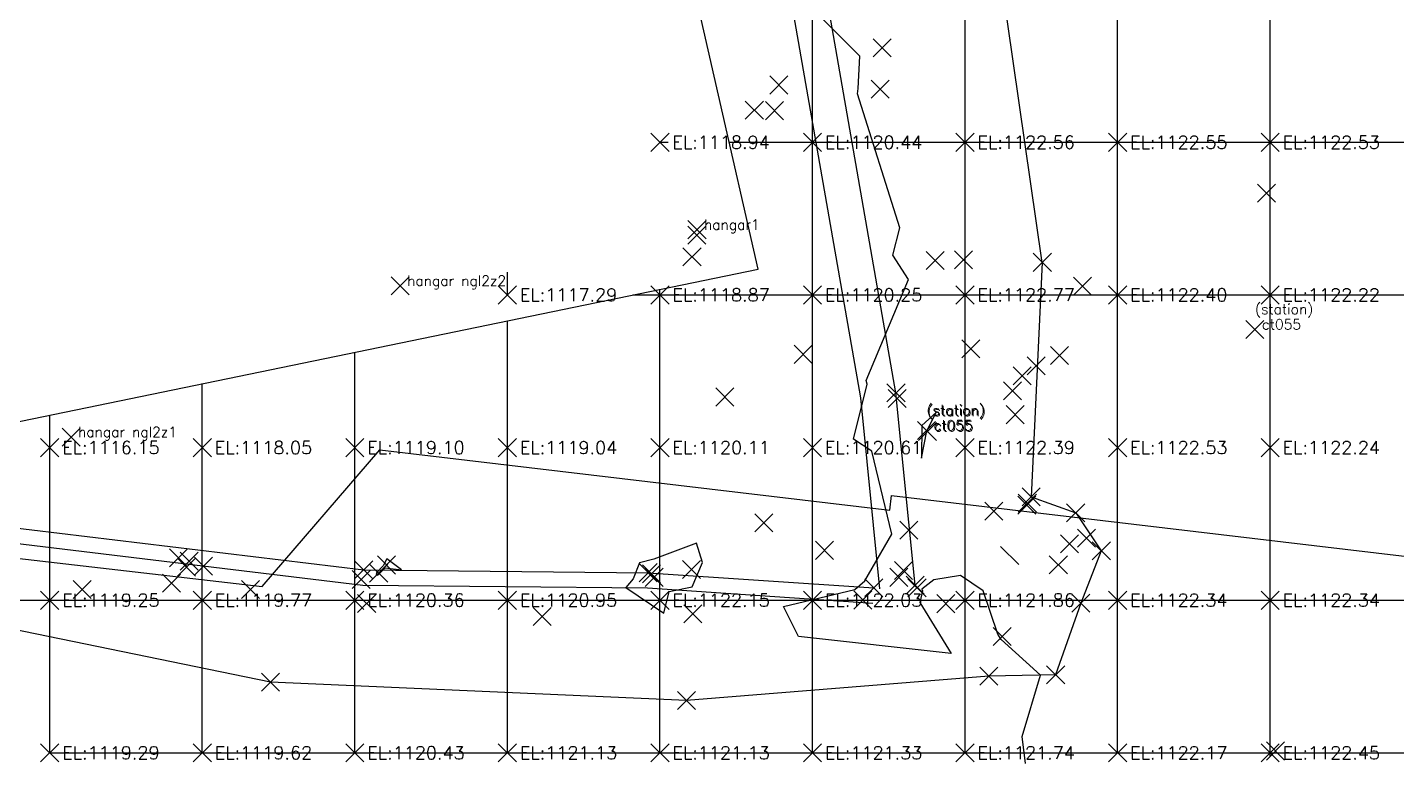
# Model space of a CAD drawing. Header units: metres. Extents: x -212 to 353850, y -37 to 356021.
# Drawn here: x 353760.73 to 353787.65, y 355915.84 to 355930.31 of the extents above; entities that cross this region are included whole.
import ezdxf

# ---------------------------------------------------------------- set-up
doc = ezdxf.new("R2010")
doc.units = ezdxf.units.M
for name, color, linetype in [('C-TOPO-MINR', 8, 'Continuous'), ('C-TOPO-TEXT', 7, 'Continuous'), ('Obs.ts.td2', 7, 'Continuous'), ('Obs.ts.td2_Mark', 7, 'Continuous'), ('Obs.ts.td2_point_desc_Mark', 7, 'Continuous'), ('Survey.td2', 7, 'Continuous'), ('V-NODE', 1, 'Continuous')]:
    doc.layers.add(name, color=color, linetype=linetype)
doc.styles.get("Standard").update_dxf_attribs({"font": 'simplex.shx'})

# ---------------------------------------------------------------- blocks, each defined once
blk = doc.blocks.new('*U1')
at = {"color": 0, "linetype": 'ByBlock', "lineweight": -2, "transparency": 16777216}
for p, q in [((-0.71, -0.71), (0.71, 0.71)), ((-0.71, 0.71), (0.71, -0.71))]:
    blk.add_line(p, q, dxfattribs=at)
blk = doc.blocks.new('*U56', base_point=(353765.5041, 355917.4372, 1119.7472))
at = {"layer": 'V-NODE', "lineweight": -2, "xscale": 0.25, "yscale": 0.25, "zscale": 0.25}
blk.add_blockref('*U1', (353765.5041, 355917.4372, 1119.7472), dxfattribs=at)
blk = doc.blocks.new('*U57', base_point=(353773.6878, 355917.0805, 1120.9524))
at = {"layer": 'V-NODE', "lineweight": -2, "xscale": 0.25, "yscale": 0.25, "zscale": 0.25}
blk.add_blockref('*U1', (353773.6878, 355917.0805, 1120.9524), dxfattribs=at)
blk = doc.blocks.new('*U58', base_point=(353779.632, 355917.5531, 1121.7435))
at = {"layer": 'V-NODE', "lineweight": -2, "xscale": 0.25, "yscale": 0.25, "zscale": 0.25}
blk.add_blockref('*U1', (353779.632, 355917.5531, 1121.7435), dxfattribs=at)
blk = doc.blocks.new('*U59', base_point=(353780.9467, 355917.5827, 1122.0747))
at = {"layer": 'V-NODE', "lineweight": -2, "xscale": 0.25, "yscale": 0.25, "zscale": 0.25}
blk.add_blockref('*U1', (353780.9467, 355917.5827, 1122.0747), dxfattribs=at)
blk = doc.blocks.new('*U60', base_point=(353781.4439, 355918.9885, 1122.2679))
at = {"layer": 'V-NODE', "lineweight": -2, "xscale": 0.25, "yscale": 0.25, "zscale": 0.25}
blk.add_blockref('*U1', (353781.4439, 355918.9885, 1122.2679), dxfattribs=at)
blk = doc.blocks.new('*U61', base_point=(353781.5522, 355920.2659, 1122.3653))
at = {"layer": 'V-NODE', "lineweight": -2, "xscale": 0.25, "yscale": 0.25, "zscale": 0.25}
blk.add_blockref('*U1', (353781.5522, 355920.2659, 1122.3653), dxfattribs=at)
blk = doc.blocks.new('*U62', base_point=(353780.4647, 355921.0818, 1122.4394))
at = {"layer": 'V-NODE', "lineweight": -2, "xscale": 0.25, "yscale": 0.25, "zscale": 0.25}
blk.add_blockref('*U1', (353780.4647, 355921.0818, 1122.4394), dxfattribs=at)
blk = doc.blocks.new('*U63', base_point=(353780.1527, 355922.6954, 1122.5415))
at = {"layer": 'V-NODE', "lineweight": -2, "xscale": 0.25, "yscale": 0.25, "zscale": 0.25}
blk.add_blockref('*U1', (353780.1527, 355922.6954, 1122.5415), dxfattribs=at)
blk = doc.blocks.new('*U64', base_point=(353780.5621, 355923.6564, 1122.562))
at = {"layer": 'V-NODE', "lineweight": -2, "xscale": 0.25, "yscale": 0.25, "zscale": 0.25}
blk.add_blockref('*U1', (353780.5621, 355923.6564, 1122.562), dxfattribs=at)
blk = doc.blocks.new('*U65', base_point=(353780.6854, 355925.6878, 1122.5776))
at = {"layer": 'V-NODE', "lineweight": -2, "xscale": 0.25, "yscale": 0.25, "zscale": 0.25}
blk.add_blockref('*U1', (353780.6854, 355925.6878, 1122.5776), dxfattribs=at)
blk = doc.blocks.new('*U313', base_point=(353777.9559, 355919.6337, 1123.2185))
at = {"layer": 'V-NODE', "lineweight": -2, "xscale": 0.25, "yscale": 0.25, "zscale": 0.25}
blk.add_blockref('*U1', (353777.9559, 355919.6337, 1123.2185), dxfattribs=at)
blk = doc.blocks.new('*U314', base_point=(353777.8618, 355919.4981, 1123.2618))
at = {"layer": 'V-NODE', "lineweight": -2, "xscale": 0.25, "yscale": 0.25, "zscale": 0.25}
blk.add_blockref('*U1', (353777.8618, 355919.4981, 1123.2618), dxfattribs=at)
blk = doc.blocks.new('*U315', base_point=(353777.8313, 355923.0135, 1123.2002))
at = {"layer": 'V-NODE', "lineweight": -2, "xscale": 0.25, "yscale": 0.25, "zscale": 0.25}
blk.add_blockref('*U1', (353777.8313, 355923.0135, 1123.2002), dxfattribs=at)
blk = doc.blocks.new('*U316', base_point=(353777.8073, 355923.1223, 1123.1971))
at = {"layer": 'V-NODE', "lineweight": -2, "xscale": 0.25, "yscale": 0.25, "zscale": 0.25}
blk.add_blockref('*U1', (353777.8073, 355923.1223, 1123.1971), dxfattribs=at)
blk = doc.blocks.new('*U541', base_point=(353778.0583, 355920.4239, 1122.5678))
at = {"layer": 'V-NODE', "lineweight": -2, "xscale": 0.25, "yscale": 0.25, "zscale": 0.25}
blk.add_blockref('*U1', (353778.0583, 355920.4239, 1122.5678), dxfattribs=at)
blk = doc.blocks.new('*U542', base_point=(353779.7303, 355920.7981, 1122.6275))
at = {"layer": 'V-NODE', "lineweight": -2, "xscale": 0.25, "yscale": 0.25, "zscale": 0.25}
blk.add_blockref('*U1', (353779.7303, 355920.7981, 1122.6275), dxfattribs=at)
blk = doc.blocks.new('*U543', base_point=(353780.3785, 355920.9141, 1122.5894))
at = {"layer": 'V-NODE', "lineweight": -2, "xscale": 0.25, "yscale": 0.25, "zscale": 0.25}
blk.add_blockref('*U1', (353780.3785, 355920.9141, 1122.5894), dxfattribs=at)
blk = doc.blocks.new('*U544', base_point=(353780.3898, 355920.9561, 1122.5884))
at = {"layer": 'V-NODE', "lineweight": -2, "xscale": 0.25, "yscale": 0.25, "zscale": 0.25}
blk.add_blockref('*U1', (353780.3898, 355920.9561, 1122.5884), dxfattribs=at)
blk = doc.blocks.new('*U545', base_point=(353781.3411, 355920.763, 1122.6444))
at = {"layer": 'V-NODE', "lineweight": -2, "xscale": 0.25, "yscale": 0.25, "zscale": 0.25}
blk.add_blockref('*U1', (353781.3411, 355920.763, 1122.6444), dxfattribs=at)
blk = doc.blocks.new('*U546', base_point=(353781.2183, 355920.1557, 1122.6043))
at = {"layer": 'V-NODE', "lineweight": -2, "xscale": 0.25, "yscale": 0.25, "zscale": 0.25}
blk.add_blockref('*U1', (353781.2183, 355920.1557, 1122.6043), dxfattribs=at)
blk = doc.blocks.new('*U547', base_point=(353781.0004, 355919.7414, 1122.5539))
at = {"layer": 'V-NODE', "lineweight": -2, "xscale": 0.25, "yscale": 0.25, "zscale": 0.25}
blk.add_blockref('*U1', (353781.0004, 355919.7414, 1122.5539), dxfattribs=at)
blk = doc.blocks.new('*U548', base_point=(353778.2201, 355919.293, 1122.0655))
at = {"layer": 'V-NODE', "lineweight": -2, "xscale": 0.25, "yscale": 0.25, "zscale": 0.25}
blk.add_blockref('*U1', (353778.2201, 355919.293, 1122.0655), dxfattribs=at)
blk = doc.blocks.new('*U549', base_point=(353778.1839, 355919.3443, 1122.0776))
at = {"layer": 'V-NODE', "lineweight": -2, "xscale": 0.25, "yscale": 0.25, "zscale": 0.25}
blk.add_blockref('*U1', (353778.1839, 355919.3443, 1122.0776), dxfattribs=at)
blk = doc.blocks.new('*U550', base_point=(353780.0983, 355923.1653, 1122.6945))
at = {"layer": 'V-NODE', "lineweight": -2, "xscale": 0.25, "yscale": 0.25, "zscale": 0.25}
blk.add_blockref('*U1', (353780.0983, 355923.1653, 1122.6945), dxfattribs=at)
blk = doc.blocks.new('*U551', base_point=(353780.2878, 355923.4599, 1122.7198))
at = {"layer": 'V-NODE', "lineweight": -2, "xscale": 0.25, "yscale": 0.25, "zscale": 0.25}
blk.add_blockref('*U1', (353780.2878, 355923.4599, 1122.7198), dxfattribs=at)
blk = doc.blocks.new('*U552', base_point=(353781.0209, 355923.8576, 1122.7099))
at = {"layer": 'V-NODE', "lineweight": -2, "xscale": 0.25, "yscale": 0.25, "zscale": 0.25}
blk.add_blockref('*U1', (353781.0209, 355923.8576, 1122.7099), dxfattribs=at)
blk = doc.blocks.new('*U553', base_point=(353779.2795, 355923.9883, 1122.7727))
at = {"layer": 'V-NODE', "lineweight": -2, "xscale": 0.25, "yscale": 0.25, "zscale": 0.25}
blk.add_blockref('*U1', (353779.2795, 355923.9883, 1122.7727), dxfattribs=at)
blk = doc.blocks.new('*U602', base_point=(353785.2683, 355916.085, 1122.4589))
at = {"layer": 'V-NODE', "lineweight": -2, "xscale": 0.25, "yscale": 0.25, "zscale": 0.25}
blk.add_blockref('*U1', (353785.2683, 355916.085, 1122.4589), dxfattribs=at)
blk = doc.blocks.new('*U603', base_point=(353781.8447, 355920.0182, 1122.3735))
at = {"layer": 'V-NODE', "lineweight": -2, "xscale": 0.25, "yscale": 0.25, "zscale": 0.25}
blk.add_blockref('*U1', (353781.8447, 355920.0182, 1122.3735), dxfattribs=at)
blk = doc.blocks.new('*U604', base_point=(353781.4771, 355925.2184, 1122.469))
at = {"layer": 'V-NODE', "lineweight": -2, "xscale": 0.25, "yscale": 0.25, "zscale": 0.25}
blk.add_blockref('*U1', (353781.4771, 355925.2184, 1122.469), dxfattribs=at)
blk = doc.blocks.new('*U605', base_point=(353785.0906, 355927.0466, 1122.5605))
at = {"layer": 'V-NODE', "lineweight": -2, "xscale": 0.25, "yscale": 0.25, "zscale": 0.25}
blk.add_blockref('*U1', (353785.0906, 355927.0466, 1122.5605), dxfattribs=at)
blk = doc.blocks.new('*U678', base_point=(353775.2099, 355920.5671, 1119.5297))
at = {"layer": 'V-NODE', "lineweight": -2, "xscale": 0.25, "yscale": 0.25, "zscale": 0.25}
blk.add_blockref('*U1', (353775.2099, 355920.5671, 1119.5297), dxfattribs=at)
blk = doc.blocks.new('*U679', base_point=(353776.4037, 355920.0292, 1119.7471))
at = {"layer": 'V-NODE', "lineweight": -2, "xscale": 0.25, "yscale": 0.25, "zscale": 0.25}
blk.add_blockref('*U1', (353776.4037, 355920.0292, 1119.7471), dxfattribs=at)
blk = doc.blocks.new('*U680', base_point=(353774.4433, 355923.0419, 1119.5229))
at = {"layer": 'V-NODE', "lineweight": -2, "xscale": 0.25, "yscale": 0.25, "zscale": 0.25}
blk.add_blockref('*U1', (353774.4433, 355923.0419, 1119.5229), dxfattribs=at)
blk = doc.blocks.new('*U681', base_point=(353775.9838, 355923.88, 1119.4607))
at = {"layer": 'V-NODE', "lineweight": -2, "xscale": 0.25, "yscale": 0.25, "zscale": 0.25}
blk.add_blockref('*U1', (353775.9838, 355923.88, 1119.4607), dxfattribs=at)
blk = doc.blocks.new('*U682', base_point=(353773.8908, 355926.2202, 1119.1879))
at = {"layer": 'V-NODE', "lineweight": -2, "xscale": 0.25, "yscale": 0.25, "zscale": 0.25}
blk.add_blockref('*U1', (353773.8908, 355926.2202, 1119.1879), dxfattribs=at)
blk = doc.blocks.new('*U683', base_point=(353773.7958, 355925.7951, 1119.2133))
at = {"layer": 'V-NODE', "lineweight": -2, "xscale": 0.25, "yscale": 0.25, "zscale": 0.25}
blk.add_blockref('*U1', (353773.7958, 355925.7951, 1119.2133), dxfattribs=at)
blk = doc.blocks.new('*U692', base_point=(353775.0214, 355928.6782, 1119.0376))
at = {"layer": 'V-NODE', "lineweight": -2, "xscale": 0.25, "yscale": 0.25, "zscale": 0.25}
blk.add_blockref('*U1', (353775.0214, 355928.6782, 1119.0376), dxfattribs=at)
blk = doc.blocks.new('*U693', base_point=(353775.5061, 355929.1727, 1119.7393))
at = {"layer": 'V-NODE', "lineweight": -2, "xscale": 0.25, "yscale": 0.25, "zscale": 0.25}
blk.add_blockref('*U1', (353775.5061, 355929.1727, 1119.7393), dxfattribs=at)
blk = doc.blocks.new('*U694', base_point=(353775.4193, 355928.6694, 1119.7121))
at = {"layer": 'V-NODE', "lineweight": -2, "xscale": 0.25, "yscale": 0.25, "zscale": 0.25}
blk.add_blockref('*U1', (353775.4193, 355928.6694, 1119.7121), dxfattribs=at)
blk = doc.blocks.new('*U858', base_point=(353777.5363, 355929.9021, 1122.6292))
at = {"layer": 'V-NODE', "lineweight": -2, "xscale": 0.25, "yscale": 0.25, "zscale": 0.25}
blk.add_blockref('*U1', (353777.5363, 355929.9021, 1122.6292), dxfattribs=at)
blk = doc.blocks.new('*U859', base_point=(353777.4952, 355929.0895, 1122.6241))
at = {"layer": 'V-NODE', "lineweight": -2, "xscale": 0.25, "yscale": 0.25, "zscale": 0.25}
blk.add_blockref('*U1', (353777.4952, 355929.0895, 1122.6241), dxfattribs=at)
blk = doc.blocks.new('*U860', base_point=(353779.1372, 355925.7345, 1122.7755))
at = {"layer": 'V-NODE', "lineweight": -2, "xscale": 0.25, "yscale": 0.25, "zscale": 0.25}
blk.add_blockref('*U1', (353779.1372, 355925.7345, 1122.7755), dxfattribs=at)
blk = doc.blocks.new('*U861', base_point=(353778.5795, 355925.7227, 1122.6431))
at = {"layer": 'V-NODE', "lineweight": -2, "xscale": 0.25, "yscale": 0.25, "zscale": 0.25}
blk.add_blockref('*U1', (353778.5795, 355925.7227, 1122.6431), dxfattribs=at)
blk = doc.blocks.new('*U862', base_point=(353777.1566, 355919.0517, 1122.6029))
at = {"layer": 'V-NODE', "lineweight": -2, "xscale": 0.25, "yscale": 0.25, "zscale": 0.25}
blk.add_blockref('*U1', (353777.1566, 355919.0517, 1122.6029), dxfattribs=at)
blk = doc.blocks.new('*U863', base_point=(353777.3692, 355919.2916, 1122.5065))
at = {"layer": 'V-NODE', "lineweight": -2, "xscale": 0.25, "yscale": 0.25, "zscale": 0.25}
blk.add_blockref('*U1', (353777.3692, 355919.2916, 1122.5065), dxfattribs=at)
blk = doc.blocks.new('*U864', base_point=(353773.7839, 355919.6513, 1122.4482))
at = {"layer": 'V-NODE', "lineweight": -2, "xscale": 0.25, "yscale": 0.25, "zscale": 0.25}
blk.add_blockref('*U1', (353773.7839, 355919.6513, 1122.4482), dxfattribs=at)
blk = doc.blocks.new('*U865', base_point=(353772.9986, 355919.5674, 1122.4175))
at = {"layer": 'V-NODE', "lineweight": -2, "xscale": 0.25, "yscale": 0.25, "zscale": 0.25}
blk.add_blockref('*U1', (353772.9986, 355919.5674, 1122.4175), dxfattribs=at)
blk = doc.blocks.new('*U866', base_point=(353773.0543, 355919.4981, 1122.4318))
at = {"layer": 'V-NODE', "lineweight": -2, "xscale": 0.25, "yscale": 0.25, "zscale": 0.25}
blk.add_blockref('*U1', (353773.0543, 355919.4981, 1122.4318), dxfattribs=at)
blk = doc.blocks.new('*U867', base_point=(353772.9311, 355919.589, 1122.206))
at = {"layer": 'V-NODE', "lineweight": -2, "xscale": 0.25, "yscale": 0.25, "zscale": 0.25}
blk.add_blockref('*U1', (353772.9311, 355919.589, 1122.206), dxfattribs=at)
blk = doc.blocks.new('*U868', base_point=(353767.7892, 355919.74, 1122.1324))
at = {"layer": 'V-NODE', "lineweight": -2, "xscale": 0.25, "yscale": 0.25, "zscale": 0.25}
blk.add_blockref('*U1', (353767.7892, 355919.74, 1122.1324), dxfattribs=at)
blk = doc.blocks.new('*U869', base_point=(353767.6339, 355919.5804, 1122.1137))
at = {"layer": 'V-NODE', "lineweight": -2, "xscale": 0.25, "yscale": 0.25, "zscale": 0.25}
blk.add_blockref('*U1', (353767.6339, 355919.5804, 1122.1137), dxfattribs=at)
blk = doc.blocks.new('*U870', base_point=(353767.2925, 355919.4535, 1121.3081))
at = {"layer": 'V-NODE', "lineweight": -2, "xscale": 0.25, "yscale": 0.25, "zscale": 0.25}
blk.add_blockref('*U1', (353767.2925, 355919.4535, 1121.3081), dxfattribs=at)
blk = doc.blocks.new('*U871', base_point=(353767.3391, 355919.6465, 1121.2695))
at = {"layer": 'V-NODE', "lineweight": -2, "xscale": 0.25, "yscale": 0.25, "zscale": 0.25}
blk.add_blockref('*U1', (353767.3391, 355919.6465, 1121.2695), dxfattribs=at)
blk = doc.blocks.new('*U872', base_point=(353764.1895, 355919.7151, 1121.3137))
at = {"layer": 'V-NODE', "lineweight": -2, "xscale": 0.25, "yscale": 0.25, "zscale": 0.25}
blk.add_blockref('*U1', (353764.1895, 355919.7151, 1121.3137), dxfattribs=at)
blk = doc.blocks.new('*U873', base_point=(353763.8559, 355919.697, 1121.341))
at = {"layer": 'V-NODE', "lineweight": -2, "xscale": 0.25, "yscale": 0.25, "zscale": 0.25}
blk.add_blockref('*U1', (353763.8559, 355919.697, 1121.341), dxfattribs=at)
blk = doc.blocks.new('*U874', base_point=(353763.9046, 355919.8149, 1121.2753))
at = {"layer": 'V-NODE', "lineweight": -2, "xscale": 0.25, "yscale": 0.25, "zscale": 0.25}
blk.add_blockref('*U1', (353763.9046, 355919.8149, 1121.2753), dxfattribs=at)
blk = doc.blocks.new('*U875', base_point=(353763.6951, 355919.8825, 1120.7856))
at = {"layer": 'V-NODE', "lineweight": -2, "xscale": 0.25, "yscale": 0.25, "zscale": 0.25}
blk.add_blockref('*U1', (353763.6951, 355919.8825, 1120.7856), dxfattribs=at)
blk = doc.blocks.new('*U905', base_point=(353761.8043, 355919.2579, 1119.3407))
at = {"layer": 'V-NODE', "lineweight": -2, "xscale": 0.25, "yscale": 0.25, "zscale": 0.25}
blk.add_blockref('*U1', (353761.8043, 355919.2579, 1119.3407), dxfattribs=at)
blk = doc.blocks.new('*U906', base_point=(353763.5567, 355919.3826, 1119.7314))
at = {"layer": 'V-NODE', "lineweight": -2, "xscale": 0.25, "yscale": 0.25, "zscale": 0.25}
blk.add_blockref('*U1', (353763.5567, 355919.3826, 1119.7314), dxfattribs=at)
blk = doc.blocks.new('*U907', base_point=(353765.1155, 355919.2607, 1119.9399))
at = {"layer": 'V-NODE', "lineweight": -2, "xscale": 0.25, "yscale": 0.25, "zscale": 0.25}
blk.add_blockref('*U1', (353765.1155, 355919.2607, 1119.9399), dxfattribs=at)
blk = doc.blocks.new('*U908', base_point=(353767.3978, 355918.9837, 1120.3199))
at = {"layer": 'V-NODE', "lineweight": -2, "xscale": 0.25, "yscale": 0.25, "zscale": 0.25}
blk.add_blockref('*U1', (353767.3978, 355918.9837, 1120.3199), dxfattribs=at)
blk = doc.blocks.new('*U909', base_point=(353770.8499, 355918.7262, 1120.7394))
at = {"layer": 'V-NODE', "lineweight": -2, "xscale": 0.25, "yscale": 0.25, "zscale": 0.25}
blk.add_blockref('*U1', (353770.8499, 355918.7262, 1120.7394), dxfattribs=at)
blk = doc.blocks.new('*U910', base_point=(353773.8136, 355918.7796, 1121.3105))
at = {"layer": 'V-NODE', "lineweight": -2, "xscale": 0.25, "yscale": 0.25, "zscale": 0.25}
blk.add_blockref('*U1', (353773.8136, 355918.7796, 1121.3105), dxfattribs=at)
blk = doc.blocks.new('*U911', base_point=(353778.7856, 355918.981, 1121.7257))
at = {"layer": 'V-NODE', "lineweight": -2, "xscale": 0.25, "yscale": 0.25, "zscale": 0.25}
blk.add_blockref('*U1', (353778.7856, 355918.981, 1121.7257), dxfattribs=at)
blk = doc.blocks.new('*U912', base_point=(353779.8933, 355918.3361, 1122.0214))
at = {"layer": 'V-NODE', "lineweight": -2, "xscale": 0.25, "yscale": 0.25, "zscale": 0.25}
blk.add_blockref('*U1', (353779.8933, 355918.3361, 1122.0214), dxfattribs=at)
blk = doc.blocks.new('*U913', base_point=(353784.8658, 355924.3689, 1122.13))
at = {"layer": 'V-NODE', "lineweight": -2, "xscale": 0.25, "yscale": 0.25, "zscale": 0.25}
blk.add_blockref('*U1', (353784.8658, 355924.3689, 1122.13), dxfattribs=at)
blk = doc.blocks.new('*U981', base_point=(353778.4065, 355922.3852, 1121.78))
at = {"layer": 'V-NODE', "lineweight": -2, "xscale": 0.25, "yscale": 0.25, "zscale": 0.25}
blk.add_blockref('*U1', (353778.4065, 355922.3852, 1121.78), dxfattribs=at)
blk = doc.blocks.new('*U985', base_point=(353778.4263, 355922.3652, 1122.197))
at = {"layer": 'V-NODE', "lineweight": -2, "xscale": 0.25, "yscale": 0.25, "zscale": 0.25}
blk.add_blockref('*U1', (353778.4263, 355922.3652, 1122.197), dxfattribs=at)
blk = doc.blocks.new('*U988', base_point=(353773.8939, 355926.3303, 1119.0407))
at = {"layer": 'V-NODE', "lineweight": -2, "xscale": 0.25, "yscale": 0.25, "zscale": 0.25}
blk.add_blockref('*U1', (353773.8939, 355926.3303, 1119.0407), dxfattribs=at)
blk = doc.blocks.new('*U994', base_point=(353761.5839, 355922.2545, 1115.7459))
at = {"layer": 'V-NODE', "lineweight": -2, "xscale": 0.25, "yscale": 0.25, "zscale": 0.25}
blk.add_blockref('*U1', (353761.5839, 355922.2545, 1115.7459), dxfattribs=at)
blk = doc.blocks.new('*U995', base_point=(353768.0574, 355925.2273, 1116.183))
at = {"layer": 'V-NODE', "lineweight": -2, "xscale": 0.25, "yscale": 0.25, "zscale": 0.25}
blk.add_blockref('*U1', (353768.0574, 355925.2273, 1116.183), dxfattribs=at)

msp = doc.modelspace()

# ---------------------------------------------------------------- linework, layer by layer
at = {"color": 7, "true_color": 0xffffff}
for p, q in [((353776.166, 355916.049, 1117.654), (353776.166, 355982.419, 1121.793)), ((353779.166, 355916.049, 1117.654), (353779.166, 355982.064, 1121.771)), ((353782.166, 355916.049, 1117.654), (353782.166, 355981.603, 1121.742)), ((353785.166, 355915.982, 1117.65), (353785.166, 355981.243, 1121.72)), ((353773.166, 355928.049, 1117.927), (353773.324, 355928.049, 1117.974)), ((353774.528, 355928.049, 1118.335), (353814.501, 355928.049, 1130.324)), ((353770.166, 355925.049, 1118.215), (353770.166, 355925.494, 1118.243)), ((353772.631, 355925.049, 1117.766), (353814.513, 355925.049, 1130.328)), ((353773.166, 355916.049, 1117.654), (353773.166, 355925.159, 1118.222)), ((353770.166, 355916.049, 1117.654), (353770.166, 355924.541, 1118.184)), ((353767.166, 355916.049, 1117.654), (353767.166, 355923.923, 1118.145)), ((353764.166, 355916.049, 1117.654), (353764.166, 355923.304, 1118.106)), ((353761.166, 355916.049, 1117.654), (353761.166, 355922.686, 1118.068)), ((353752.166, 355919.049, 1111.628), (353806.324, 355919.049, 1127.872)), ((353752.166, 355919.049, 1111.628), (353806.324, 355919.049, 1127.872)), ((353752.166, 355919.049, 1111.628), (353806.324, 355919.049, 1127.872)), ((353761.166, 355916.049, 1117.654), (353806.324, 355916.049, 1117.654))]:
    msp.add_line(p, q, dxfattribs=at)
at = {"color": 5, "elevation": 1116.095}
msp.add_lwpolyline([(353764.106, 355974.828), (353741.865, 355970.067), (353744.172, 355959.216), (353746.735, 355947.652), (353753.149, 355921.034), (353775.096, 355925.557), (353767.586, 355958.493)], close=True, dxfattribs=at)
at = {"color": 2, "elevation": 1122.078}
for points in [[(353777.487, 355919.275), (353777.113, 355923.027), (353774.095, 355940.296), (353772.309, 355954.052), (353771.77, 355959.191), (353771.599, 355960.178), (353769.715, 355962.007), (353768.952, 355964.998), (353767.968, 355967.871)], [(353778.184, 355919.344), (353777.807, 355923.122), (353774.787, 355940.402), (353773.004, 355954.133), (353772.464, 355959.287), (353772.25, 355960.521), (353770.344, 355962.372), (353769.624, 355965.199), (353768.63, 355968.098)]]:
    msp.add_lwpolyline(points, dxfattribs=at)
at = {"color": 3, "elevation": 1122.578}
for points in [[(353780.685, 355925.688), (353779.323, 355935.107), (353777.669, 355945.779), (353776.526, 355953.723), (353779.101, 355954.418)], [(353780.685, 355925.688), (353780.465, 355921.082), (353781.341, 355920.763), (353781.845, 355920.018), (353781.444, 355918.988), (353780.947, 355917.583), (353779.632, 355917.553), (353773.688, 355917.08), (353765.504, 355917.437), (353755.544, 355919.483)]]:
    msp.add_lwpolyline(points, dxfattribs=at)
at = {"color": 2}
msp.add_lwpolyline([(353753.642, 355920.664), (353765.343, 355919.318), (353767.655, 355922.004), (353777.685, 355920.817), (353777.719, 355921.106), (353790.186, 355919.631), (353790.621, 355921.853), (353791.119, 355926.071), (353793.502, 355925.79), (353793.801, 355928.321), (353794.199, 355928.274), (353794.722, 355932.694), (353793.531, 355932.835), (353794.306, 355939.389), (353795.15, 355939.289), (353795.25, 355939.277), (353795.978, 355945.434)], dxfattribs=at)
at = {"color": 6, "elevation": 1117.592}
for points in [[(353753.074, 355921.607), (353753.197, 355921.45), (353755.366, 355921.086), (353767.339, 355919.646), (353772.931, 355919.589), (353777.369, 355919.292)], [(353752.838, 355921.422), (353753.033, 355921.173), (353755.324, 355920.789), (353767.32, 355919.347), (353772.92, 355919.289), (353777.349, 355918.992)]]:
    msp.add_lwpolyline(points, dxfattribs=at)
at = {"layer": 'C-TOPO-MINR', "color": 8, "linetype": 'Continuous', "lineweight": -3, "elevation": 1122, "flags": 128}
msp.add_lwpolyline([(353780.355, 355915.837), (353780.29, 355916.371), (353780.65, 355917.576), (353779.873, 355918.276), (353779.813, 355918.383), (353779.519, 355919.233), (353779.073, 355919.534), (353778.549, 355919.451), (353778.317, 355919.264), (353778.329, 355919.233), (353778.276, 355919.003), (353778.893, 355918), (353775.89, 355918.332), (353775.597, 355918.925), (353776.998, 355919.258), (353777.192, 355919.427), (353777.725, 355920.344), (353777.335, 355921.976), (353776.974, 355922.214), (353777.238, 355923.292), (353777.223, 355923.365), (353778.055, 355925.35), (353777.743, 355925.831), (353777.886, 355926.369), (353777.05, 355928.999), (353777.065, 355929.107), (353777.094, 355929.743), (353775.846, 355930.995)], dxfattribs=at)
for points in [[(353778.317, 355922.483), (353778.309, 355921.837), (353778.417, 355922.375), (353778.6, 355922.74), (353778.317, 355922.483)], [(353772.764, 355919.782), (353772.639, 355919.468), (353772.492, 355919.301), (353773.239, 355918.792), (353773.347, 355919.221), (353773.796, 355919.308), (353774.003, 355919.792), (353773.885, 355920.171), (353773.047, 355919.854), (353772.764, 355919.782)], [(353767.594, 355919.589), (353767.586, 355919.562), (353767.619, 355919.543), (353767.761, 355919.685), (353768.08, 355919.644), (353767.795, 355919.862), (353767.72, 355919.726), (353767.594, 355919.589)]]:
    msp.add_lwpolyline(points, close=True, dxfattribs=at)
at = {"layer": 'C-TOPO-TEXT', "color": 6, "linetype": 'Continuous', "lineweight": -3}
for p, q in [((353772.986, 355927.869, 1118.939), (353773.345, 355928.229, 1118.939)), ((353772.986, 355928.229, 1118.939), (353773.345, 355927.869, 1118.939)), ((353775.986, 355927.869, 1120.436), (353776.345, 355928.229, 1120.436)), ((353775.986, 355928.229, 1120.436), (353776.345, 355927.869, 1120.436)), ((353778.986, 355927.869, 1122.563), (353779.345, 355928.229, 1122.563)), ((353778.986, 355928.229, 1122.563), (353779.345, 355927.869, 1122.563)), ((353781.986, 355927.869, 1122.546), (353782.345, 355928.229, 1122.546)), ((353781.986, 355928.229, 1122.546), (353782.345, 355927.869, 1122.546)), ((353784.986, 355927.869, 1122.53), (353785.345, 355928.229, 1122.53)), ((353784.986, 355928.229, 1122.53), (353785.345, 355927.869, 1122.53)), ((353769.986, 355924.869, 1117.292), (353770.345, 355925.229, 1117.292)), ((353769.986, 355925.229, 1117.292), (353770.345, 355924.869, 1117.292)), ((353772.986, 355924.869, 1118.873), (353773.345, 355925.229, 1118.873)), ((353772.986, 355925.229, 1118.873), (353773.345, 355924.869, 1118.873)), ((353775.986, 355924.869, 1120.25), (353776.345, 355925.229, 1120.25)), ((353775.986, 355925.229, 1120.25), (353776.345, 355924.869, 1120.25)), ((353778.986, 355924.869, 1122.768), (353779.345, 355925.229, 1122.768)), ((353778.986, 355925.229, 1122.768), (353779.345, 355924.869, 1122.768)), ((353781.986, 355924.869, 1122.401), (353782.345, 355925.229, 1122.401)), ((353781.986, 355925.229, 1122.401), (353782.345, 355924.869, 1122.401)), ((353784.986, 355924.869, 1122.225), (353785.345, 355925.229, 1122.225)), ((353784.986, 355925.229, 1122.225), (353785.345, 355924.869, 1122.225)), ((353760.986, 355921.869, 1116.149), (353761.345, 355922.229, 1116.149)), ((353760.986, 355922.229, 1116.149), (353761.345, 355921.869, 1116.149)), ((353763.986, 355921.869, 1118.052), (353764.345, 355922.229, 1118.052)), ((353763.986, 355922.229, 1118.052), (353764.345, 355921.869, 1118.052)), ((353766.986, 355921.869, 1119.096), (353767.345, 355922.229, 1119.096)), ((353766.986, 355922.229, 1119.096), (353767.345, 355921.869, 1119.096)), ((353769.986, 355921.869, 1119.038), (353770.345, 355922.229, 1119.038)), ((353769.986, 355922.229, 1119.038), (353770.345, 355921.869, 1119.038)), ((353772.986, 355921.869, 1120.106), (353773.345, 355922.229, 1120.106)), ((353772.986, 355922.229, 1120.106), (353773.345, 355921.869, 1120.106)), ((353775.986, 355921.869, 1120.606), (353776.345, 355922.229, 1120.606)), ((353775.986, 355922.229, 1120.606), (353776.345, 355921.869, 1120.606)), ((353778.986, 355921.869, 1122.387), (353779.345, 355922.229, 1122.387)), ((353778.986, 355922.229, 1122.387), (353779.345, 355921.869, 1122.387)), ((353781.986, 355921.869, 1122.526), (353782.345, 355922.229, 1122.526)), ((353781.986, 355922.229, 1122.526), (353782.345, 355921.869, 1122.526)), ((353784.986, 355921.869, 1122.239), (353785.345, 355922.229, 1122.239)), ((353784.986, 355922.229, 1122.239), (353785.345, 355921.869, 1122.239)), ((353779.865, 355920.107, 1122.526), (353780.224, 355919.748, 1122.526)), ((353760.986, 355918.869, 1119.251), (353761.345, 355919.229, 1119.251)), ((353760.986, 355919.229, 1119.251), (353761.345, 355918.869, 1119.251)), ((353763.986, 355918.869, 1119.774), (353764.345, 355919.229, 1119.774)), ((353763.986, 355919.229, 1119.774), (353764.345, 355918.869, 1119.774)), ((353766.986, 355918.869, 1120.363), (353767.345, 355919.229, 1120.363)), ((353766.986, 355919.229, 1120.363), (353767.345, 355918.869, 1120.363)), ((353769.986, 355918.869, 1120.95), (353770.345, 355919.229, 1120.95)), ((353769.986, 355919.229, 1120.95), (353770.345, 355918.869, 1120.95)), ((353772.986, 355918.869, 1122.154), (353773.345, 355919.229, 1122.154)), ((353772.986, 355919.229, 1122.154), (353773.345, 355918.869, 1122.154)), ((353775.986, 355918.869, 1122.027), (353776.345, 355919.229, 1122.027)), ((353775.986, 355919.229, 1122.027), (353776.345, 355918.869, 1122.027)), ((353778.986, 355918.869, 1121.861), (353779.345, 355919.229, 1121.861)), ((353778.986, 355919.229, 1121.861), (353779.345, 355918.869, 1121.861)), ((353781.986, 355918.869, 1122.343), (353782.345, 355919.229, 1122.343)), ((353781.986, 355919.229, 1122.343), (353782.345, 355918.869, 1122.343)), ((353784.986, 355918.869, 1122.345), (353785.345, 355919.229, 1122.345)), ((353784.986, 355919.229, 1122.345), (353785.345, 355918.869, 1122.345)), ((353760.986, 355915.869, 1119.289), (353761.345, 355916.229, 1119.289)), ((353760.986, 355916.229, 1119.289), (353761.345, 355915.869, 1119.289)), ((353763.986, 355915.869, 1119.624), (353764.345, 355916.229, 1119.624)), ((353763.986, 355916.229, 1119.624), (353764.345, 355915.869, 1119.624)), ((353766.986, 355915.869, 1120.426), (353767.345, 355916.229, 1120.426)), ((353766.986, 355916.229, 1120.426), (353767.345, 355915.869, 1120.426)), ((353769.986, 355915.869, 1121.132), (353770.345, 355916.229, 1121.132)), ((353769.986, 355916.229, 1121.132), (353770.345, 355915.869, 1121.132)), ((353772.986, 355915.869, 1121.13), (353773.345, 355916.229, 1121.13)), ((353772.986, 355916.229, 1121.13), (353773.345, 355915.869, 1121.13)), ((353775.986, 355915.869, 1121.33), (353776.345, 355916.229, 1121.33)), ((353775.986, 355916.229, 1121.33), (353776.345, 355915.869, 1121.33)), ((353778.986, 355915.869, 1121.739), (353779.345, 355916.229, 1121.739)), ((353778.986, 355916.229, 1121.739), (353779.345, 355915.869, 1121.739)), ((353781.986, 355915.869, 1122.17), (353782.345, 355916.229, 1122.17)), ((353781.986, 355916.229, 1122.17), (353782.345, 355915.869, 1122.17)), ((353784.986, 355915.869, 1122.449), (353785.345, 355916.229, 1122.449)), ((353784.986, 355916.229, 1122.449), (353785.345, 355915.869, 1122.449))]:
    msp.add_line(p, q, dxfattribs=at)
at = {"layer": 'Obs.ts.td2'}
for p in [(353773.894, 355926.33, 1119.041), (353768.057, 355925.227, 1116.183), (353784.866, 355924.369, 1122.13), (353778.407, 355922.385, 1121.78), (353778.426, 355922.365, 1122.197), (353761.584, 355922.255, 1115.746)]:
    msp.add_point(p, dxfattribs=at)
at = {"layer": 'Survey.td2'}
for p in [(353777.536, 355929.902, 1122.629), (353775.506, 355929.173, 1119.739), (353777.495, 355929.089, 1122.624), (353775.021, 355928.678, 1119.038), (353775.419, 355928.669, 1119.712), (353785.091, 355927.047, 1122.561), (353773.891, 355926.22, 1119.188), (353773.796, 355925.795, 1119.213), (353778.579, 355925.723, 1122.643), (353779.137, 355925.735, 1122.775), (353780.685, 355925.688, 1122.578), (353781.477, 355925.218, 1122.469), (353779.28, 355923.988, 1122.773), (353775.984, 355923.88, 1119.461), (353781.021, 355923.858, 1122.71), (353780.288, 355923.46, 1122.72), (353780.562, 355923.656, 1122.562), (353780.098, 355923.165, 1122.695), (353774.443, 355923.042, 1119.523), (353777.807, 355923.122, 1123.197), (353777.831, 355923.013, 1123.2), (353780.153, 355922.695, 1122.542), (353780.465, 355921.082, 1122.439), (353779.73, 355920.798, 1122.628), (353780.378, 355920.914, 1122.589), (353780.39, 355920.956, 1122.588), (353781.341, 355920.763, 1122.644), (353775.21, 355920.567, 1119.53), (353778.058, 355920.424, 1122.568), (353781.552, 355920.266, 1122.365), (353776.404, 355920.029, 1119.747), (353781.218, 355920.156, 1122.604), (353781.845, 355920.018, 1122.373), (353763.695, 355919.882, 1120.786), (353763.856, 355919.697, 1121.341), (353763.905, 355919.815, 1121.275), (353764.189, 355919.715, 1121.314), (353767.789, 355919.74, 1122.132), (353773.784, 355919.651, 1122.448), (353781, 355919.741, 1122.554), (353763.557, 355919.383, 1119.731), (353767.293, 355919.453, 1121.308), (353767.339, 355919.646, 1121.27), (353767.634, 355919.58, 1122.114), (353772.931, 355919.589, 1122.206), (353772.999, 355919.567, 1122.418), (353773.054, 355919.498, 1122.432), (353777.862, 355919.498, 1123.262), (353777.956, 355919.634, 1123.218), (353761.804, 355919.258, 1119.341), (353765.115, 355919.261, 1119.94), (353777.369, 355919.292, 1122.506), (353778.184, 355919.344, 1122.078), (353778.22, 355919.293, 1122.065), (353767.398, 355918.984, 1120.32), (353777.157, 355919.052, 1122.603), (353778.786, 355918.981, 1121.726), (353781.444, 355918.988, 1122.268), (353770.85, 355918.726, 1120.739), (353773.814, 355918.78, 1121.311), (353779.893, 355918.336, 1122.021), (353779.632, 355917.553, 1121.744), (353780.947, 355917.583, 1122.075), (353765.504, 355917.437, 1119.747), (353773.688, 355917.08, 1120.952), (353785.268, 355916.085, 1122.459)]:
    msp.add_point(p, dxfattribs=at)

# ---------------------------------------------------------------- block references
at = {"layer": 'V-NODE'}
for name, p in [('*U858', (353777.536, 355929.902, 1122.629)), ('*U693', (353775.506, 355929.173, 1119.739)), ('*U859', (353777.495, 355929.09, 1122.624)), ('*U692', (353775.021, 355928.678, 1119.038)), ('*U694', (353775.419, 355928.669, 1119.712)), ('*U605', (353785.091, 355927.047, 1122.561)), ('*U682', (353773.891, 355926.22, 1119.188)), ('*U988', (353773.894, 355926.33, 1119.041)), ('*U683', (353773.796, 355925.795, 1119.213)), ('*U861', (353778.579, 355925.723, 1122.643)), ('*U860', (353779.137, 355925.735, 1122.775)), ('*U65', (353780.685, 355925.688, 1122.578)), ('*U995', (353768.057, 355925.227, 1116.183)), ('*U604', (353781.477, 355925.218, 1122.469)), ('*U913', (353784.866, 355924.369, 1122.13)), ('*U681', (353775.984, 355923.88, 1119.461)), ('*U553', (353779.28, 355923.988, 1122.773)), ('*U552', (353781.021, 355923.858, 1122.71)), ('*U64', (353780.562, 355923.656, 1122.562)), ('*U551', (353780.288, 355923.46, 1122.72)), ('*U680', (353774.443, 355923.042, 1119.523)), ('*U316', (353777.807, 355923.122, 1123.197)), ('*U315', (353777.831, 355923.014, 1123.2)), ('*U550', (353780.098, 355923.165, 1122.695)), ('*U63', (353780.153, 355922.695, 1122.542)), ('*U994', (353761.584, 355922.254, 1115.746)), ('*U981', (353778.406, 355922.385, 1121.78)), ('*U985', (353778.426, 355922.365, 1122.197)), ('*U543', (353780.378, 355920.914, 1122.589)), ('*U544', (353780.39, 355920.956, 1122.588)), ('*U62', (353780.465, 355921.082, 1122.439)), ('*U678', (353775.21, 355920.567, 1119.53)), ('*U542', (353779.73, 355920.798, 1122.628)), ('*U545', (353781.341, 355920.763, 1122.644)), ('*U541', (353778.058, 355920.424, 1122.568)), ('*U679', (353776.404, 355920.029, 1119.747)), ('*U546', (353781.218, 355920.156, 1122.604)), ('*U61', (353781.552, 355920.266, 1122.365)), ('*U603', (353781.845, 355920.018, 1122.373)), ('*U875', (353763.695, 355919.883, 1120.786)), ('*U874', (353763.905, 355919.815, 1121.275)), ('*U873', (353763.856, 355919.697, 1121.341)), ('*U872', (353764.189, 355919.715, 1121.314)), ('*U871', (353767.339, 355919.646, 1121.27)), ('*U869', (353767.634, 355919.58, 1122.114)), ('*U868', (353767.789, 355919.74, 1122.132)), ('*U867', (353772.931, 355919.589, 1122.206)), ('*U865', (353772.999, 355919.567, 1122.418)), ('*U866', (353773.054, 355919.498, 1122.432)), ('*U864', (353773.784, 355919.651, 1122.448)), ('*U314', (353777.862, 355919.498, 1123.262)), ('*U313', (353777.956, 355919.634, 1123.218)), ('*U547', (353781, 355919.741, 1122.554)), ('*U905', (353761.804, 355919.258, 1119.341)), ('*U906', (353763.557, 355919.383, 1119.731)), ('*U907', (353765.116, 355919.261, 1119.94)), ('*U870', (353767.292, 355919.454, 1121.308)), ('*U863', (353777.369, 355919.292, 1122.506)), ('*U549', (353778.184, 355919.344, 1122.078)), ('*U548', (353778.22, 355919.293, 1122.065)), ('*U908', (353767.398, 355918.984, 1120.32)), ('*U862', (353777.157, 355919.052, 1122.603)), ('*U911', (353778.786, 355918.981, 1121.726)), ('*U60', (353781.444, 355918.988, 1122.268)), ('*U909', (353770.85, 355918.726, 1120.739)), ('*U910', (353773.814, 355918.78, 1121.311)), ('*U912', (353779.893, 355918.336, 1122.021)), ('*U56', (353765.504, 355917.437, 1119.747)), ('*U58', (353779.632, 355917.553, 1121.744)), ('*U59', (353780.947, 355917.583, 1122.075)), ('*U57', (353773.688, 355917.08, 1120.952)), ('*U602', (353785.268, 355916.085, 1122.459))]:
    msp.add_blockref(name, p, dxfattribs=at)

# ---------------------------------------------------------------- texts
at = {"layer": 'C-TOPO-TEXT', "color": 7, "linetype": 'Continuous', "lineweight": -3, "char_height": 0.254, "attachment_point": 4}
for s, insert in [('EL:1118.94', (353773.409, 355928.049, 1118.939)), ('EL:1120.44', (353776.409, 355928.049, 1120.436)), ('EL:1122.56', (353779.409, 355928.049, 1122.563)), ('EL:1122.55', (353782.409, 355928.049, 1122.546)), ('EL:1122.53', (353785.409, 355928.049, 1122.53)), ('EL:1117.29', (353770.409, 355925.049, 1117.292)), ('EL:1118.87', (353773.409, 355925.049, 1118.873)), ('EL:1120.25', (353776.409, 355925.049, 1120.25)), ('EL:1122.77', (353779.409, 355925.049, 1122.768)), ('EL:1122.40', (353782.409, 355925.049, 1122.401)), ('EL:1122.22', (353785.409, 355925.049, 1122.225)), ('EL:1116.15', (353761.409, 355922.049, 1116.149)), ('EL:1118.05', (353764.409, 355922.049, 1118.052)), ('EL:1119.10', (353767.409, 355922.049, 1119.096)), ('EL:1119.04', (353770.409, 355922.049, 1119.038)), ('EL:1120.11', (353773.409, 355922.049, 1120.106)), ('EL:1120.61', (353776.409, 355922.049, 1120.606)), ('EL:1122.39', (353779.409, 355922.049, 1122.387)), ('EL:1122.53', (353782.409, 355922.049, 1122.526)), ('EL:1122.24', (353785.409, 355922.049, 1122.239)), ('EL:1119.25', (353761.409, 355919.049, 1119.251)), ('EL:1119.77', (353764.409, 355919.049, 1119.774)), ('EL:1120.36', (353767.409, 355919.049, 1120.363)), ('EL:1120.95', (353770.409, 355919.049, 1120.95)), ('EL:1122.15', (353773.409, 355919.049, 1122.154)), ('EL:1122.03', (353776.409, 355919.049, 1122.027)), ('EL:1121.86', (353779.409, 355919.049, 1121.861)), ('EL:1122.34', (353782.409, 355919.049, 1122.343)), ('EL:1122.34', (353785.409, 355919.049, 1122.345)), ('EL:1119.29', (353761.409, 355916.049, 1119.289)), ('EL:1119.62', (353764.409, 355916.049, 1119.624)), ('EL:1120.43', (353767.409, 355916.049, 1120.426)), ('EL:1121.13', (353770.409, 355916.049, 1121.132)), ('EL:1121.13', (353773.409, 355916.049, 1121.13)), ('EL:1121.33', (353776.409, 355916.049, 1121.33)), ('EL:1121.74', (353779.409, 355916.049, 1121.739)), ('EL:1122.17', (353782.409, 355916.049, 1122.17)), ('EL:1122.45', (353785.409, 355916.049, 1122.449))]:
    msp.add_mtext(s, dxfattribs=dict(at, insert=insert))
at = {"layer": 'Obs.ts.td2_Mark'}
for s, p in [(' hangar1', (353773.894, 355926.33, 1119.041)), (' hangar ngl2z2', (353768.057, 355925.227, 1116.183)), (' ct055', (353784.866, 355924.369, 1122.13)), (' hangar ngl2z1', (353761.584, 355922.255, 1115.746)), (' ct055', (353778.407, 355922.385, 1121.78)), (' ct055', (353778.426, 355922.365, 1122.197))]:
    msp.add_text(s, height=0.2, dxfattribs=at).set_placement(p)
at = {"layer": 'Obs.ts.td2_point_desc_Mark'}
for p in [(353784.866, 355924.669, 1122.13), (353778.407, 355922.685, 1121.78), (353778.426, 355922.665, 1122.197)]:
    msp.add_text('(station)', height=0.2, dxfattribs=at).set_placement(p)

doc.saveas('drawing.dxf')
